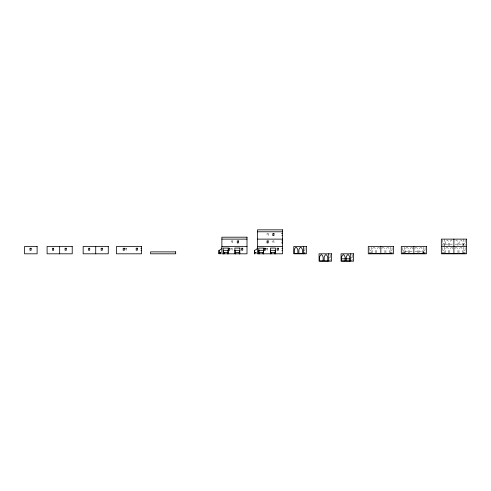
<?xml version="1.0" encoding="UTF-8"?>
<svg xmlns="http://www.w3.org/2000/svg" width="491" height="491" viewBox="0 0 491 491"><rect width="100%" height="100%" fill="white"/><g stroke="black" fill="none" stroke-linecap="round" stroke-linejoin="round"><path stroke-width="0.37" stroke-dasharray="2.46 1.84" d="M442.686 243.174L444.226 243.174M463.553 243.174L465.1 243.174M445.196 244.15L448.786 244.15M449.811 244.15L452.69 244.15M455.089 244.15L457.968 244.15M458.993 244.15L462.583 244.15M303.426 250.514L304.972 250.514M369.631 250.514L371.178 250.514M390.505 250.514L392.051 250.514M402.645 250.514L404.191 250.514M423.518 250.514L425.059 250.514M442.686 250.514L444.226 250.514M463.553 250.514L465.1 250.514M405.161 251.49L408.751 251.49M409.776 251.49L413.373 251.49M415.055 251.49L417.933 251.49M418.958 251.49L422.548 251.49M303.426 252.84L304.972 252.84L304.972 247.427M371.178 252.84L369.631 252.84L369.631 247.427M390.505 252.84L392.051 252.84L392.051 247.427M404.191 252.84L402.645 252.84L402.645 247.427M423.518 252.84L425.059 252.84L425.059 247.427M444.226 252.84L442.686 252.84L442.686 247.427M463.553 252.84L465.1 252.84L465.1 247.427M328.718 257.855L330.265 257.855M350.721 257.855L352.268 257.855M328.718 260.187L330.265 260.187L330.265 254.768M350.721 260.187L352.268 260.187L352.268 254.768M465.1 239.896L465.1 245.5M464.032 245.561L463.743 244.15L463.743 246.273M463.553 239.123L463.553 245.733M463.553 247.2L463.553 253.074M462.583 245.561L462.583 243.174A3.885 3.885 0 0 0 460.791 239.896A3.885 3.885 0 0 0 458.993 243.174L458.993 245.561M462.583 252.84L462.583 250.514A3.885 3.885 0 0 0 461.055 247.427M458.993 252.84L458.993 250.514A3.885 3.885 0 0 1 460.521 247.427M457.968 245.561L457.968 243.174A3.885 3.885 0 0 0 456.17 239.896A3.885 3.885 0 0 0 454.85 241.302M457.968 252.84L457.968 250.514A3.885 3.885 0 0 0 456.434 247.427M449.811 245.561L449.811 243.174A3.885 3.885 0 0 1 451.61 239.896A3.885 3.885 0 0 1 452.929 241.302M449.811 252.84L449.811 250.514A3.885 3.885 0 0 1 451.346 247.427M448.786 245.561L448.786 243.174A3.885 3.885 0 0 0 446.994 239.896A3.885 3.885 0 0 0 445.196 243.174L445.196 245.561M448.786 252.84L448.786 250.514A3.885 3.885 0 0 0 447.258 247.427M445.196 252.84L445.196 250.514A3.885 3.885 0 0 1 446.724 247.427M444.226 239.123L444.226 245.733M444.226 247.2L444.226 253.074M444.036 246.273L444.036 244.15L443.747 245.561M442.686 239.896L442.686 245.5M423.997 252.908L423.708 251.49L423.708 253.614M423.518 247.2L423.518 253.81M422.548 252.908L422.548 250.514A3.885 3.885 0 0 0 421.02 247.427M418.958 252.908L418.958 250.514A3.885 3.885 0 0 1 420.486 247.427M417.933 252.908L417.933 250.514A3.885 3.885 0 0 0 416.399 247.427M409.776 252.908L409.776 250.514A3.885 3.885 0 0 1 411.311 247.427M408.751 252.908L408.751 250.514A3.885 3.885 0 0 0 407.223 247.427M405.161 252.908L405.161 250.514A3.885 3.885 0 0 1 406.689 247.427M404.191 247.2L404.191 253.81M404.001 253.614L404.001 251.49L403.712 252.908M390.505 247.2L390.505 253.074M389.535 252.84L389.535 250.514A3.885 3.885 0 0 0 388.007 247.427M385.944 252.84L385.944 250.514A3.885 3.885 0 0 1 387.473 247.427M384.919 252.84L384.919 250.514A3.885 3.885 0 0 0 383.385 247.427M376.763 252.84L376.763 250.514A3.885 3.885 0 0 1 378.297 247.427M375.738 252.84L375.738 250.514A3.885 3.885 0 0 0 374.21 247.427M372.147 252.84L372.147 250.514A3.885 3.885 0 0 1 373.676 247.427M371.178 247.2L371.178 253.074M454.85 248.649A3.885 3.885 0 0 1 455.906 247.427M451.873 247.427A3.885 3.885 0 0 1 452.929 248.649M414.815 248.649A3.885 3.885 0 0 1 415.871 247.427M411.839 247.427A3.885 3.885 0 0 1 413.035 248.937M381.802 248.649A3.885 3.885 0 0 1 382.857 247.427M378.825 247.427A3.885 3.885 0 0 1 379.881 248.649M268.172 233.575L267.036 233.575L267.036 235.588L268.172 235.588L268.172 233.575M232.624 240.921L231.482 240.921L231.482 242.928L232.624 242.928L232.624 240.921M273.953 240.921L272.818 240.921L272.818 242.928L273.953 242.928L273.953 240.921M126.703 248.262L125.561 248.262L125.561 250.275L126.703 250.275L126.703 248.262M232.114 248.262L230.979 248.262L230.979 250.275L232.114 250.275L232.114 248.262M267.669 248.262L266.527 248.262L266.527 250.275L267.669 250.275L267.669 248.262"/><path stroke-width="0.74" d="M218.986 250.33L219.084 253.81L218.986 250.33A4.757 4.757 0 0 0 221.883 248.072M254.541 250.33L254.639 253.81L254.541 250.33A4.757 4.757 0 0 0 257.437 248.072M257.437 231.783L282.558 231.783M281.902 233.52L282.558 233.52M281.902 233.575L282.558 233.575M281.902 235.588L282.558 235.527M221.883 239.123L247.004 239.123M257.437 239.123L282.558 239.123M281.902 240.86L282.558 240.921M281.902 242.873L282.558 242.873M281.902 242.928L282.558 242.928M221.883 246.464L247.004 246.464M257.437 246.464L282.558 246.464M441.329 246.464L466.45 246.464M140.935 248.262L141.592 248.262M281.902 248.262L282.558 248.262M140.935 250.275L141.592 250.275M258.763 250.312L263.79 250.312L263.79 248.072L258.763 248.072L258.855 253.81M270.424 250.312L275.451 250.312L275.451 248.072L270.424 248.072L270.516 253.81M281.902 250.275L282.558 250.275M219.25 252.534L220.441 252.534L220.441 253.81L220.441 252.497M223.927 252.534L227.695 252.534M235.588 252.534L239.356 252.534M254.804 252.534L255.995 252.534M259.481 252.534L263.244 252.534M271.136 252.534L274.905 252.534M303.426 253.614L304.972 253.614M369.631 253.614L371.178 253.614M372.147 253.614L375.738 253.614M376.763 253.614L380.359 253.614M381.323 253.614L384.919 253.614M385.944 253.614L389.535 253.614M390.505 253.614L392.051 253.614M402.645 253.614L404.191 253.614M405.161 253.614L408.751 253.614M409.776 253.614L413.373 253.614M414.336 253.614L417.933 253.614M418.958 253.614L422.548 253.614M423.518 253.614L425.059 253.614M442.686 253.614L444.226 253.614M445.196 253.614L448.786 253.614M449.811 253.614L453.408 253.614M454.371 253.614L457.968 253.614M458.993 253.614L462.583 253.614M463.553 253.614L465.1 253.614M254.86 253.81L254.804 252.497M255.995 253.81L255.995 252.497M341.54 258.831L345.136 258.831M346.161 258.831L349.752 258.831M453.893 239.123L453.893 253.81M413.852 246.464L413.852 253.81M380.844 246.464L380.844 253.81M350.721 253.81L350.721 261.151M328.718 253.81L328.718 261.151M303.426 246.464L303.426 253.81M275.322 250.3L275.322 253.81M275.23 250.3L275.23 253.81M274.905 252.497L274.905 253.81M274.813 252.534L274.813 253.81M271.136 252.497L271.136 253.81M270.609 250.3L270.609 253.81M263.667 250.3L263.667 253.81M263.569 250.3L263.569 253.81M263.244 252.497L263.244 253.81M263.151 252.534L263.151 253.81M259.481 252.497L259.573 253.81M258.947 250.3L258.947 253.81M239.774 250.3L239.774 253.81M239.676 250.3L239.676 253.81M239.356 252.497L239.356 253.81M239.258 252.534L239.258 253.81M235.68 252.534L235.68 253.81M235.588 252.497L235.588 253.81M235.06 250.3L235.06 253.81M234.962 250.3L234.962 253.81M228.112 250.3L228.112 253.81M228.014 250.3L228.014 253.81M227.695 252.497L227.695 253.81M227.597 252.534L227.597 253.81M224.025 252.534L224.025 253.81M223.927 252.497L223.927 253.81M223.399 250.3L223.399 253.81M223.301 250.3L223.301 253.81M219.305 252.534L219.25 253.81L219.25 252.497M95.714 246.464L95.714 253.81M59.663 246.464L59.663 253.81M282.558 229.849L257.437 229.849L257.437 253.81L282.558 253.81L282.558 229.849M273.953 233.575L272.818 233.575L272.818 235.588L273.953 235.588L273.953 233.575M247.004 237.19L221.883 237.19L221.883 253.81L247.004 253.81L247.004 237.19M466.45 239.123L441.329 239.123L441.329 253.81L466.45 253.81L466.45 239.123M238.405 240.921L237.263 240.921L237.263 242.928L238.405 242.928L238.405 240.921M268.172 240.921L267.036 240.921L267.036 242.928L268.172 242.928L268.172 240.921M37.107 246.464L24.55 246.464L24.55 253.81L37.107 253.81L37.107 246.464M72.22 246.464L47.099 246.464L47.099 253.81L72.22 253.81L72.22 246.464M108.278 246.464L83.157 246.464L83.157 253.81L108.278 253.81L108.278 246.464M141.592 246.464L116.471 246.464L116.471 253.81L141.592 253.81L141.592 246.464M306.329 246.464L293.765 246.464L293.765 253.81L306.329 253.81L306.329 246.464M393.401 246.464L368.281 246.464L368.281 253.81L393.401 253.81L393.401 246.464M426.415 246.464L401.294 246.464L401.294 253.81L426.415 253.81L426.415 246.464M228.235 248.072L223.209 248.072L223.209 250.312L228.235 250.312L228.235 248.072M239.896 248.072L234.87 248.072L234.87 250.312L239.896 250.312L239.896 248.072M31.105 248.262L29.969 248.262L29.969 250.275L31.105 250.275L31.105 248.262M53.66 248.262L52.519 248.262L52.519 250.275L53.66 250.275L53.66 248.262M66.217 248.262L65.076 248.262L65.076 250.275L66.217 250.275L66.217 248.262M89.712 248.262L88.576 248.262L88.576 250.275L89.712 250.275L89.712 248.262M102.275 248.262L101.134 248.262L101.134 250.275L102.275 250.275L102.275 248.262M124.321 248.262L123.186 248.262L123.186 250.275L124.321 250.275L124.321 248.262M137.339 248.207L136.197 248.207L136.197 250.214L137.339 250.214L137.339 248.207M229.739 248.262L228.597 248.262L228.597 250.275L229.739 250.275L229.739 248.262M242.75 248.207L241.615 248.207L241.615 250.214L242.75 250.214L242.75 248.207M265.293 248.262L264.152 248.262L264.152 250.275L265.293 250.275L265.293 248.262M278.305 248.207L277.17 248.207L277.17 250.214L278.305 250.214L278.305 248.207M175.686 251.877L150.565 251.877L150.565 253.81L175.686 253.81L175.686 251.877M297.847 253.614L294.25 253.614L294.25 250.514A3.885 3.885 0 0 1 296.048 247.237A3.885 3.885 0 0 1 297.847 250.514L297.847 253.614M302.462 253.614L298.866 253.614L298.866 250.514A3.885 3.885 0 0 1 300.664 247.237A3.885 3.885 0 0 1 302.462 250.514L302.462 253.614M331.615 253.81L319.058 253.81L319.058 261.151L331.615 261.151L331.615 253.81M353.618 253.81L341.061 253.81L341.061 261.151L353.618 261.151L353.618 253.81M323.133 260.96L319.537 260.96L319.537 257.855A3.885 3.885 0 0 1 321.335 254.584A3.885 3.885 0 0 1 323.133 257.855L323.133 260.96M327.749 260.96L324.158 260.96L324.158 257.855A3.885 3.885 0 0 1 325.956 254.584A3.885 3.885 0 0 1 327.749 257.855L327.749 260.96M345.136 260.96L341.54 260.96L341.54 257.855A3.885 3.885 0 0 1 343.338 254.584A3.885 3.885 0 0 1 345.136 257.855L345.136 260.96M349.752 260.96L346.161 260.96L346.161 257.855A3.885 3.885 0 0 1 347.959 254.584A3.885 3.885 0 0 1 349.752 257.855L349.752 260.96"/></g></svg>
